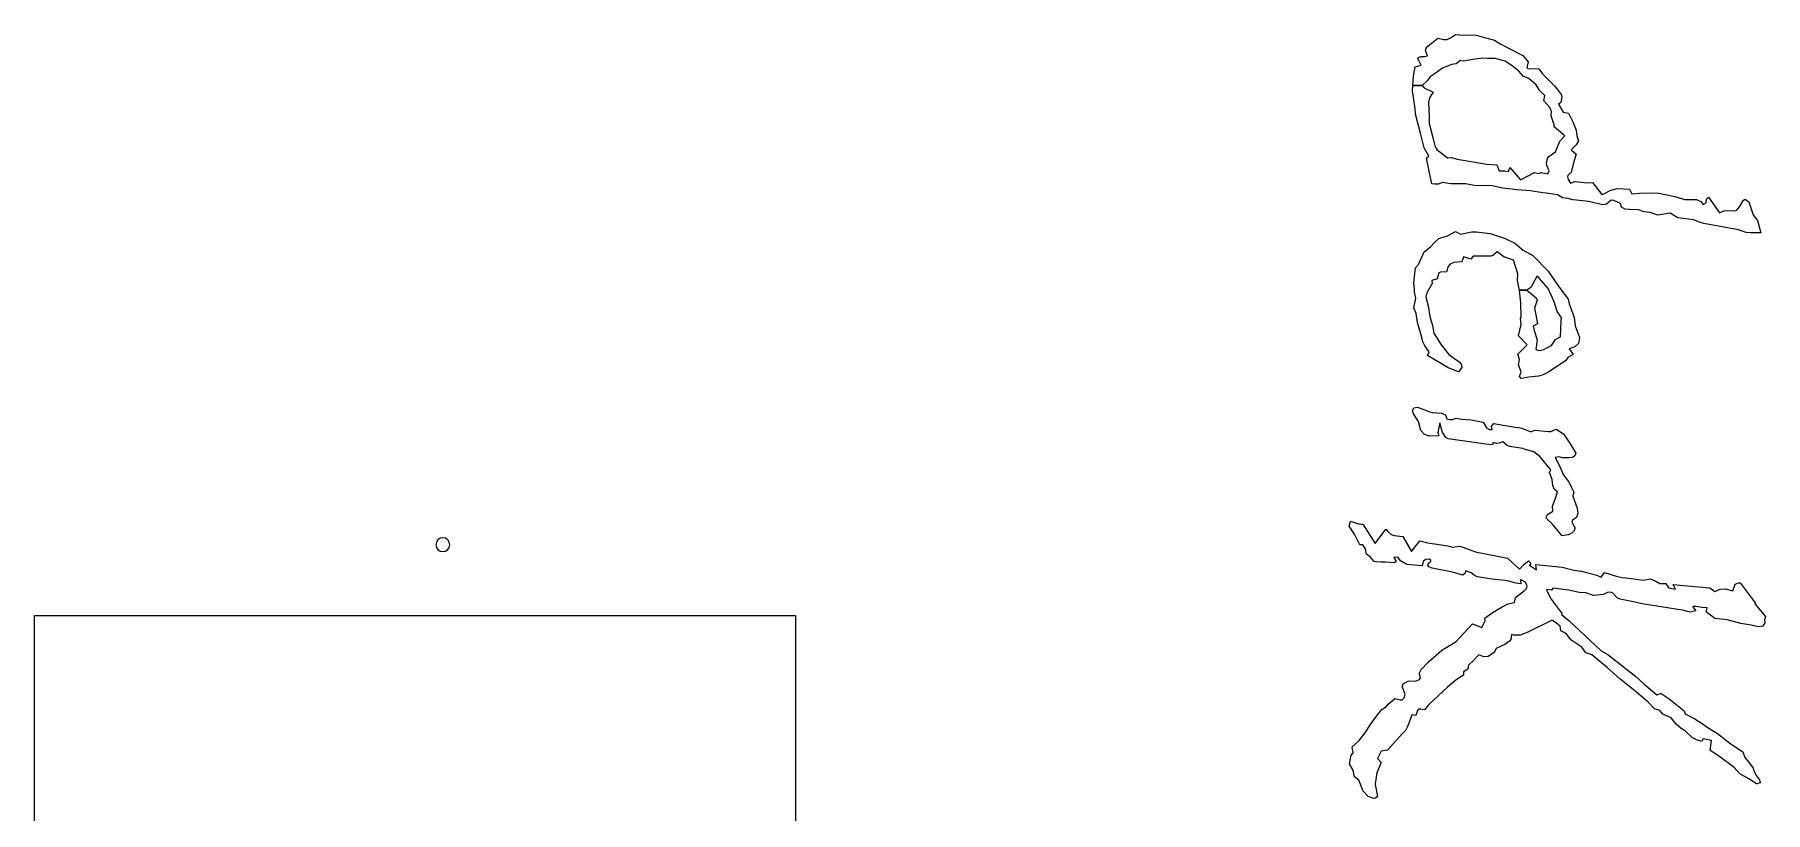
# Model space of a CAD drawing. Extents: x -25.9 to 34.6, y -5.9 to 48.1.
# Drawn here: x -22.52 to -10.05, y 29.8 to 35.4 of the extents above; entities that cross this region are included whole.
import ezdxf

# ---------------------------------------------------------------- set-up
doc = ezdxf.new("R2010")
doc.units = 0
doc.layers.add('BLACK', color=7, linetype='CONTINUOUS')

msp = doc.modelspace()

# ---------------------------------------------------------------- linework, layer by layer
at = {"layer": 'BLACK', "linetype": 'CONTINUOUS'}
for p, q in [((-12.497232, 35.285297), (-12.493098, 35.302154)), ((-12.484605, 35.247928), (-12.497232, 35.285297)), ((-12.493098, 35.302154), (-12.480843, 35.315522)), ((-12.480843, 35.315522), (-12.410184, 35.375093)), ((-12.410184, 35.375093), (-12.368943, 35.363882)), ((-12.368943, 35.363882), (-12.342674, 35.364469)), ((-12.342674, 35.364469), (-12.318703, 35.375642)), ((-12.318703, 35.375642), (-12.281492, 35.399493)), ((-12.281492, 35.399493), (-12.252745, 35.398174)), ((-12.252745, 35.398174), (-12.133457, 35.396086)), ((-12.133457, 35.396086), (-12.072469, 35.37839)), ((-12.072469, 35.37839), (-12.002213, 35.360475)), ((-12.002213, 35.360475), (-11.954927, 35.331899)), ((-11.954927, 35.331899), (-11.796682, 35.249027)), ((-12.585873, 35.099486), (-12.571518, 35.167145)), ((-12.571518, 35.167145), (-12.530278, 35.180553)), ((-12.552712, 35.227375), (-12.548235, 35.235156)), ((-12.530278, 35.180553), (-12.552712, 35.227375)), ((-12.548235, 35.235156), (-12.531084, 35.241004)), ((-12.531084, 35.241004), (-12.503277, 35.241223)), ((-12.503277, 35.241223), (-12.484605, 35.247928)), ((-12.376466, 35.156813), (-12.427647, 35.119224)), ((-12.309971, 35.18484), (-12.376466, 35.156813)), ((-12.278, 35.190006), (-12.309971, 35.18484)), ((-12.248581, 35.213526), (-12.278, 35.190006)), ((-12.22158, 35.208031), (-12.248581, 35.213526)), ((-12.160189, 35.22067), (-12.22158, 35.208031)), ((-12.122038, 35.224847), (-12.160189, 35.22067)), ((-12.085097, 35.229243), (-12.122038, 35.224847)), ((-12.052588, 35.228584), (-12.085097, 35.229243)), ((-11.995496, 35.227155), (-12.052588, 35.228584)), ((-11.924299, 35.20935), (-11.995496, 35.227155)), ((-11.863581, 35.166705), (-11.924299, 35.20935)), ((-11.826701, 35.135756), (-11.863581, 35.166705)), ((-11.796682, 35.249027), (-11.75786, 35.202535)), ((-11.75786, 35.202535), (-11.768204, 35.162528)), ((-11.768204, 35.162528), (-11.760412, 35.154835)), ((-11.760412, 35.154835), (-11.681827, 35.153516)), ((-11.681827, 35.153516), (-11.656573, 35.116257)), ((-12.591668, 34.994587), (-12.589579, 35.032396)), ((-12.589579, 35.032396), (-12.585873, 35.099486)), ((-12.589579, 35.032396), (-12.522218, 35.032396)), ((-12.522218, 35.032396), (-12.589579, 35.032396)), ((-12.485411, 35.067237), (-12.522218, 35.032396)), ((-12.522218, 35.032396), (-12.508989, 35.015259)), ((-12.464723, 35.095703), (-12.485411, 35.067237)), ((-12.427647, 35.119224), (-12.464723, 35.095703)), ((-11.793458, 35.097572), (-11.826701, 35.135756)), ((-11.753917, 35.083169), (-11.793458, 35.097572)), ((-11.702246, 35.03888), (-11.753917, 35.083169)), ((-11.67417, 34.994587), (-11.702246, 35.03888)), ((-11.656573, 35.116257), (-11.571405, 35.033825)), ((-11.571405, 35.033825), (-11.542792, 34.996345)), ((-12.575145, 34.883249), (-12.591668, 34.994587)), ((-12.508989, 35.015259), (-12.443364, 34.986014)), ((-12.46955, 34.945414), (-12.477082, 34.912924)), ((-12.477082, 34.912924), (-12.472649, 34.80873)), ((-12.443364, 34.986014), (-12.46955, 34.945414)), ((-11.639244, 34.961284), (-11.67417, 34.994587)), ((-11.646766, 34.922926), (-11.639244, 34.961284)), ((-11.602131, 34.874596), (-11.646766, 34.922926)), ((-11.542792, 34.996345), (-11.52162, 34.968112)), ((-11.524523, 34.910177), (-11.539434, 34.897537)), ((-11.516597, 34.952712), (-11.524523, 34.910177)), ((-11.52162, 34.968112), (-11.516597, 34.952712)), ((-12.567208, 34.818266), (-12.575145, 34.883249)), ((-12.534577, 34.690798), (-12.567208, 34.818266)), ((-12.472649, 34.80873), (-12.472649, 34.759711)), ((-11.591421, 34.846209), (-11.602131, 34.874596)), ((-11.594376, 34.813676), (-11.591421, 34.846209)), ((-11.571808, 34.750259), (-11.594376, 34.813676)), ((-11.539434, 34.897537), (-11.507059, 34.840934)), ((-11.507059, 34.840934), (-11.469043, 34.834449)), ((-11.469043, 34.834449), (-11.43734, 34.771911)), ((-12.509053, 34.585175), (-12.534577, 34.690798)), ((-12.472649, 34.759711), (-12.442693, 34.649032)), ((-11.571808, 34.741686), (-11.571808, 34.750259)), ((-11.571808, 34.73641), (-11.571808, 34.741686)), ((-11.493626, 34.670025), (-11.571808, 34.73641)), ((-11.530836, 34.631996), (-11.493626, 34.670025)), ((-11.43734, 34.771911), (-11.41316, 34.71212)), ((-11.41316, 34.71212), (-11.408593, 34.670464)), ((-11.408593, 34.670464), (-11.396637, 34.634084)), ((-12.474395, 34.524065), (-12.509053, 34.585175)), ((-12.442693, 34.649032), (-12.427487, 34.592527)), ((-12.427487, 34.592527), (-12.417035, 34.572865)), ((-12.417035, 34.572865), (-12.339793, 34.512964)), ((-11.609287, 34.522527), (-11.56227, 34.555829)), ((-11.56227, 34.555829), (-11.530836, 34.631996)), ((-11.4141, 34.605728), (-11.44943, 34.569238)), ((-11.44943, 34.569238), (-11.412488, 34.539233)), ((-11.412488, 34.539233), (-11.428071, 34.492192)), ((-11.396637, 34.634084), (-11.4141, 34.605728)), ((-12.491321, 34.510876), (-12.474395, 34.524065)), ((-12.471709, 34.416904), (-12.491321, 34.510876)), ((-12.452365, 34.325789), (-12.471709, 34.416904)), ((-12.339793, 34.512964), (-12.309837, 34.515602)), ((-12.309837, 34.515602), (-12.270074, 34.502853)), ((-12.270074, 34.502853), (-12.154413, 34.483069)), ((-12.154413, 34.483069), (-12.059708, 34.465813)), ((-12.059708, 34.465813), (-11.985555, 34.462846)), ((-11.985555, 34.462846), (-11.966614, 34.419542)), ((-11.966614, 34.419542), (-11.926852, 34.419102)), ((-11.926852, 34.419102), (-11.900925, 34.413826)), ((-11.900925, 34.413826), (-11.890716, 34.442403)), ((-11.890716, 34.442403), (-11.813608, 34.353266)), ((-11.813608, 34.353266), (-11.712858, 34.406792)), ((-11.712858, 34.406792), (-11.681424, 34.400307)), ((-11.681424, 34.400307), (-11.66517, 34.406023)), ((-11.66517, 34.406023), (-11.616407, 34.39767)), ((-11.625676, 34.471858), (-11.620647, 34.506688)), ((-11.623526, 34.456471), (-11.625676, 34.471858)), ((-11.607809, 34.419432), (-11.623526, 34.456471)), ((-11.620647, 34.506688), (-11.609287, 34.522527)), ((-11.616407, 34.39767), (-11.607809, 34.419432)), ((-11.449968, 34.410089), (-11.472536, 34.38481)), ((-11.428071, 34.492192), (-11.449968, 34.410089)), ((-12.430737, 34.322162), (-12.452365, 34.325789)), ((-12.404438, 34.322712), (-12.430737, 34.322162)), ((-12.379153, 34.333922), (-12.404438, 34.322712)), ((-12.316553, 34.325459), (-12.379153, 34.333922)), ((-12.206803, 34.32491), (-12.316553, 34.325459)), ((-12.148368, 34.313809), (-12.206803, 34.32491)), ((-12.018064, 34.309632), (-12.148368, 34.313809)), ((-11.944718, 34.293586), (-12.018064, 34.309632)), ((-11.874059, 34.286332), (-11.944718, 34.293586)), ((-11.84249, 34.282155), (-11.874059, 34.286332)), ((-11.742009, 34.273582), (-11.84249, 34.282155)), ((-11.472536, 34.38481), (-11.476163, 34.374589)), ((-11.476163, 34.374589), (-11.471485, 34.357014)), ((-11.471485, 34.357014), (-11.453595, 34.330295)), ((-11.453595, 34.330295), (-11.421757, 34.341726)), ((-11.421757, 34.341726), (-11.328664, 34.333043)), ((-11.328664, 34.333043), (-11.296424, 34.334142)), ((-11.296424, 34.334142), (-11.227108, 34.248523)), ((-11.213268, 34.252337), (-11.164509, 34.279957)), ((-11.164509, 34.279957), (-11.117751, 34.292158)), ((-11.117751, 34.292158), (-11.029772, 34.285892)), ((-11.029772, 34.285892), (-11.0111, 34.253908)), ((-11.653617, 34.260942), (-11.742009, 34.273582)), ((-11.628094, 34.257755), (-11.653617, 34.260942)), ((-11.548703, 34.246764), (-11.628094, 34.257755)), ((-11.510686, 34.224563), (-11.548703, 34.246764)), ((-11.474013, 34.219507), (-11.510686, 34.224563)), ((-11.447415, 34.212582), (-11.474013, 34.219507)), ((-11.437743, 34.209835), (-11.447415, 34.212582)), ((-11.410205, 34.207527), (-11.437743, 34.209835)), ((-11.325037, 34.197855), (-11.410205, 34.207527)), ((-11.312276, 34.194447), (-11.325037, 34.197855)), ((-11.222809, 34.173125), (-11.312276, 34.194447)), ((-11.227108, 34.248523), (-11.213268, 34.252337)), ((-11.19507, 34.178915), (-11.222809, 34.173125)), ((-11.161419, 34.206318), (-11.19507, 34.178915)), ((-11.141806, 34.204009), (-11.161419, 34.206318)), ((-11.093715, 34.183347), (-11.141806, 34.204009)), ((-11.08767, 34.155869), (-11.093715, 34.183347)), ((-11.059191, 34.1429), (-11.08767, 34.155869)), ((-11.0111, 34.253908), (-10.956157, 34.257645)), ((-10.956157, 34.257645), (-10.860915, 34.260833)), ((-10.860915, 34.260833), (-10.8186, 34.257315)), ((-10.8186, 34.257315), (-10.70267, 34.235004)), ((-10.70267, 34.235004), (-10.630533, 34.213242)), ((-10.630533, 34.213242), (-10.545365, 34.211923)), ((-10.545365, 34.211923), (-10.514066, 34.198844)), ((-10.514066, 34.198844), (-10.498617, 34.175873)), ((-10.498617, 34.175873), (-10.484378, 34.183017)), ((-10.484378, 34.183017), (-10.477053, 34.190446)), ((-10.477053, 34.190446), (-10.473497, 34.213242)), ((-10.473497, 34.213242), (-10.468123, 34.220716)), ((-10.468123, 34.220716), (-10.461138, 34.22786)), ((-10.461138, 34.22786), (-10.380538, 34.115642)), ((-10.254983, 34.134965), (-10.237204, 34.160156)), ((-10.237204, 34.160156), (-10.208973, 34.207053)), ((-10.208973, 34.207053), (-10.196367, 34.213791)), ((-10.196367, 34.213791), (-10.169769, 34.195217)), ((-10.169769, 34.195217), (-10.139141, 34.100915)), ((-11.029772, 34.140372), (-11.059191, 34.1429)), ((-10.964352, 34.137734), (-11.029772, 34.140372)), ((-10.924186, 34.122347), (-10.964352, 34.137734)), ((-10.880528, 34.119599), (-10.924186, 34.122347)), ((-10.823973, 34.099156), (-10.880528, 34.119599)), ((-10.736522, 34.114324), (-10.823973, 34.099156)), ((-10.681311, 34.081021), (-10.736522, 34.114324)), ((-10.569008, 34.066623), (-10.681311, 34.081021)), ((-10.523738, 34.048488), (-10.569008, 34.066623)), ((-10.492572, 34.038266), (-10.523738, 34.048488)), ((-10.42957, 34.027495), (-10.492572, 34.038266)), ((-10.380538, 34.115642), (-10.345477, 34.133338)), ((-10.345477, 34.133338), (-10.273474, 34.129491)), ((-10.273474, 34.129491), (-10.254983, 34.134965)), ((-10.139141, 34.100915), (-10.10784, 34.06044)), ((-10.10784, 34.06044), (-10.08272, 33.971332)), ((-12.462708, 33.870325), (-12.430334, 33.906045)), ((-12.430334, 33.906045), (-12.403353, 33.931389)), ((-12.403353, 33.931389), (-12.388422, 33.93693)), ((-12.388422, 33.93693), (-12.341002, 33.950339)), ((-12.341002, 33.950339), (-12.282433, 33.982542)), ((-12.282433, 33.982542), (-12.245491, 33.963308)), ((-12.245491, 33.963308), (-12.163413, 33.980234)), ((-12.163413, 33.980234), (-12.131603, 33.980551)), ((-12.131603, 33.980551), (-12.033513, 33.966935)), ((-12.033513, 33.966935), (-11.924299, 33.931434)), ((-11.924299, 33.931434), (-11.855386, 33.898681)), ((-10.385911, 34.020021), (-10.42957, 34.027495)), ((-10.322909, 34.00936), (-10.385911, 34.020021)), ((-10.297386, 34.002546), (-10.322909, 34.00936)), ((-10.253996, 33.995182), (-10.297386, 34.002546)), ((-10.187635, 33.975508), (-10.253996, 33.995182)), ((-10.185889, 33.975068), (-10.187635, 33.975508)), ((-10.157141, 33.97265), (-10.185889, 33.975068)), ((-10.08272, 33.971332), (-10.157141, 33.97265)), ((-12.549622, 33.74316), (-12.50865, 33.836143)), ((-12.50865, 33.836143), (-12.462708, 33.870325)), ((-12.225475, 33.798334), (-12.237297, 33.764262)), ((-12.170936, 33.783167), (-12.225475, 33.798334)), ((-12.15495, 33.80328), (-12.170936, 33.783167)), ((-12.028274, 33.80383), (-12.15495, 33.80328)), ((-12.0122, 33.809417), (-12.028274, 33.80383)), ((-11.981391, 33.834714), (-12.0122, 33.809417)), ((-11.933837, 33.799873), (-11.981391, 33.834714)), ((-11.86479, 33.776243), (-11.933837, 33.799873)), ((-11.855386, 33.898681), (-11.795473, 33.848013)), ((-11.795473, 33.848013), (-11.72468, 33.809325)), ((-11.72468, 33.809325), (-11.615735, 33.696448)), ((-12.583071, 33.611159), (-12.572593, 33.697438)), ((-12.572593, 33.697438), (-12.569369, 33.720848)), ((-12.569369, 33.720848), (-12.549622, 33.74316)), ((-12.402661, 33.683039), (-12.41408, 33.641494)), ((-12.389123, 33.68945), (-12.402661, 33.683039)), ((-12.346778, 33.691283), (-12.389123, 33.68945)), ((-12.334872, 33.729572), (-12.346778, 33.691283)), ((-12.320449, 33.747776), (-12.334872, 33.729572)), ((-12.294369, 33.758323), (-12.320449, 33.747776)), ((-12.237297, 33.764262), (-12.294369, 33.758323)), ((-11.833624, 33.678094), (-11.86479, 33.776243)), ((-11.835102, 33.627975), (-11.833624, 33.678094)), ((-11.695798, 33.658969), (-11.739053, 33.578516)), ((-11.695395, 33.659299), (-11.695798, 33.658969)), ((-11.689887, 33.65831), (-11.695395, 33.659299)), ((-11.663961, 33.627206), (-11.689887, 33.65831)), ((-11.615735, 33.696448), (-11.548031, 33.596871)), ((-12.578504, 33.565546), (-12.583071, 33.611159)), ((-12.576892, 33.544664), (-12.578504, 33.565546)), ((-12.567757, 33.501469), (-12.576892, 33.544664)), ((-12.488097, 33.539278), (-12.49656, 33.511251)), ((-12.449947, 33.606762), (-12.488097, 33.539278)), ((-12.41408, 33.641494), (-12.452499, 33.628085)), ((-12.452499, 33.628085), (-12.449947, 33.606762)), ((-11.823146, 33.569173), (-11.835102, 33.627975)), ((-11.82214, 33.559611), (-11.823146, 33.569173)), ((-11.817235, 33.51301), (-11.82214, 33.559611)), ((-11.82214, 33.559611), (-11.769278, 33.559611)), ((-11.769278, 33.559611), (-11.82214, 33.559611)), ((-11.739053, 33.578516), (-11.769278, 33.559611)), ((-11.769278, 33.559611), (-11.701843, 33.503228)), ((-11.61372, 33.572141), (-11.663961, 33.627206)), ((-11.570599, 33.4763), (-11.61372, 33.572141)), ((-11.548031, 33.596871), (-11.471058, 33.494435)), ((-12.581593, 33.433106), (-12.567757, 33.501469)), ((-12.566011, 33.390681), (-12.581593, 33.433106)), ((-12.49656, 33.511251), (-12.478694, 33.447504)), ((-12.478694, 33.447504), (-12.468082, 33.368809)), ((-11.811325, 33.467617), (-11.817235, 33.51301)), ((-11.808638, 33.363863), (-11.811325, 33.467617)), ((-11.694992, 33.486742), (-11.714336, 33.430578)), ((-11.714336, 33.430578), (-11.714336, 33.428819)), ((-11.714336, 33.428819), (-11.699559, 33.358477)), ((-11.701843, 33.503228), (-11.694992, 33.486742)), ((-11.549106, 33.405738), (-11.570599, 33.4763)), ((-11.471058, 33.494435), (-11.463401, 33.460253)), ((-11.463401, 33.460253), (-11.427131, 33.362434)), ((-12.555398, 33.326933), (-12.566011, 33.390681)), ((-12.524636, 33.218123), (-12.555398, 33.326933)), ((-12.468082, 33.368809), (-12.446991, 33.306051)), ((-12.446991, 33.306051), (-12.43826, 33.248678)), ((-11.827982, 33.231532), (-11.809847, 33.311106)), ((-11.814549, 33.358807), (-11.808638, 33.363863)), ((-11.809847, 33.311106), (-11.814549, 33.358807)), ((-11.691768, 33.315942), (-11.722799, 33.300885)), ((-11.722799, 33.300885), (-11.715814, 33.269561)), ((-11.699559, 33.358477), (-11.691768, 33.315942)), ((-11.519687, 33.360895), (-11.549106, 33.405738)), ((-11.526806, 33.22219), (-11.521164, 33.337924)), ((-11.521164, 33.337924), (-11.519687, 33.360895)), ((-11.427131, 33.362434), (-11.421086, 33.302643)), ((-11.421086, 33.302643), (-11.38804, 33.218123)), ((-12.517318, 33.186171), (-12.524636, 33.218123)), ((-12.502471, 33.159102), (-12.517318, 33.186171)), ((-12.47238, 33.115908), (-12.502471, 33.159102)), ((-12.43826, 33.248678), (-12.385869, 33.165806)), ((-12.385869, 33.165806), (-12.329852, 33.095464)), ((-11.83255, 33.099421), (-11.766726, 33.165587)), ((-11.766726, 33.165587), (-11.827982, 33.231532)), ((-11.715814, 33.269561), (-11.694992, 33.200977)), ((-11.694992, 33.200977), (-11.702515, 33.133053)), ((-11.628362, 33.141736), (-11.590841, 33.161052)), ((-11.590841, 33.161052), (-11.586182, 33.167565)), ((-11.586182, 33.167565), (-11.561196, 33.204604)), ((-11.561196, 33.204604), (-11.526806, 33.22219)), ((-11.397252, 33.176472), (-11.421969, 33.150946)), ((-11.38804, 33.218123), (-11.397252, 33.176472)), ((-12.482993, 33.089969), (-12.47238, 33.115908)), ((-12.335494, 32.999843), (-12.482993, 33.089969)), ((-12.329852, 33.095464), (-12.256372, 33.042268)), ((-12.256372, 33.042268), (-12.241921, 33.026046)), ((-11.820325, 33.060293), (-11.83255, 33.099421)), ((-11.829326, 33.020726), (-11.820325, 33.060293)), ((-11.702515, 33.133053), (-11.690022, 33.127778)), ((-11.690022, 33.127778), (-11.676185, 33.124371)), ((-11.676185, 33.124371), (-11.646632, 33.132614)), ((-11.646632, 33.132614), (-11.628362, 33.141736)), ((-11.486641, 33.05271), (-11.61278, 32.969289)), ((-11.472804, 33.074362), (-11.486641, 33.05271)), ((-11.435594, 33.095245), (-11.472804, 33.074362)), ((-11.421969, 33.150946), (-11.464341, 33.13734)), ((-11.464341, 33.13734), (-11.435594, 33.095245)), ((-12.259596, 32.970717), (-12.335494, 32.999843)), ((-12.236759, 33.002811), (-12.259596, 32.970717)), ((-12.241921, 33.026046), (-12.236759, 33.002811)), ((-11.808638, 32.971817), (-11.829326, 33.020726)), ((-11.821937, 32.936975), (-11.808638, 32.971817)), ((-11.808772, 32.924006), (-11.821937, 32.936975)), ((-11.75289, 32.932029), (-11.808772, 32.924006)), ((-11.68438, 32.940932), (-11.75289, 32.932029)), ((-11.65109, 32.950139), (-11.68438, 32.940932)), ((-11.61278, 32.969289), (-11.65109, 32.950139)), ((-12.591668, 32.68935), (-12.582215, 32.712859)), ((-12.584952, 32.669896), (-12.591668, 32.68935)), ((-12.54801, 32.612633), (-12.584952, 32.669896)), ((-12.582215, 32.712859), (-12.554861, 32.716277)), ((-12.554861, 32.716277), (-12.468082, 32.683415)), ((-12.468082, 32.683415), (-12.451156, 32.678249)), ((-12.451156, 32.678249), (-12.38372, 32.672753)), ((-12.38372, 32.672753), (-12.355241, 32.662422)), ((-12.355241, 32.662422), (-12.344898, 32.632197)), ((-12.532427, 32.547896), (-12.54801, 32.612633)), ((-12.507359, 32.521491), (-12.532427, 32.547896)), ((-12.394198, 32.60362), (-12.408438, 32.534707)), ((-12.408438, 32.534707), (-12.401587, 32.509978)), ((-12.374854, 32.534817), (-12.394198, 32.60362)), ((-12.352823, 32.498437), (-12.374854, 32.534817)), ((-12.344898, 32.632197), (-12.323539, 32.627691)), ((-12.323539, 32.627691), (-12.304917, 32.628458)), ((-12.304917, 32.628458), (-12.278537, 32.638132)), ((-12.278537, 32.638132), (-12.239312, 32.631427)), ((-12.239312, 32.631427), (-12.168786, 32.626591)), ((-12.168786, 32.626591), (-12.082141, 32.608237)), ((-12.082141, 32.608237), (-12.05828, 32.568331)), ((-12.05828, 32.568331), (-12.036468, 32.55592)), ((-12.036468, 32.55592), (-12.018736, 32.55526)), ((-12.022229, 32.577022), (-12.007183, 32.599114)), ((-12.018736, 32.55526), (-12.022229, 32.577022)), ((-12.007183, 32.599114), (-11.938942, 32.587464)), ((-11.938942, 32.587464), (-11.907239, 32.582078)), ((-11.907239, 32.582078), (-11.866805, 32.575154)), ((-11.866805, 32.575154), (-11.854715, 32.573176)), ((-11.854715, 32.573176), (-11.827982, 32.569878)), ((-11.827982, 32.569878), (-11.803802, 32.565702)), ((-11.803802, 32.565702), (-11.740397, 32.540203)), ((-11.740397, 32.540203), (-11.711784, 32.552293)), ((-11.711784, 32.552293), (-11.613183, 32.540533)), ((-11.613183, 32.540533), (-11.594647, 32.542833)), ((-11.594647, 32.542833), (-11.556897, 32.557788)), ((-11.556897, 32.557788), (-11.504104, 32.524815)), ((-12.475336, 32.509098), (-12.507359, 32.521491)), ((-12.401587, 32.509978), (-12.475336, 32.509098)), ((-12.334554, 32.489864), (-12.352823, 32.498437)), ((-12.064409, 32.450077), (-12.334554, 32.489864)), ((-12.015512, 32.445681), (-12.064409, 32.450077)), ((-12.00987, 32.461837), (-12.015512, 32.445681)), ((-11.987839, 32.456342), (-12.00987, 32.461837)), ((-11.966703, 32.45707), (-11.987839, 32.456342)), ((-11.941225, 32.467553), (-11.966703, 32.45707)), ((-11.909901, 32.440874), (-11.941225, 32.467553)), ((-11.891656, 32.432821), (-11.909901, 32.440874)), ((-11.846386, 32.426337), (-11.891656, 32.432821)), ((-11.798429, 32.418203), (-11.846386, 32.426337)), ((-11.793861, 32.417324), (-11.798429, 32.418203)), ((-11.718769, 32.395244), (-11.793861, 32.417324)), ((-11.504104, 32.524815), (-11.456684, 32.453594)), ((-11.456684, 32.453594), (-11.415712, 32.38622)), ((-11.674708, 32.360831), (-11.718769, 32.395244)), ((-11.595182, 32.26455), (-11.674708, 32.360831)), ((-11.53809, 32.359402), (-11.563748, 32.353467)), ((-11.563748, 32.353467), (-11.527209, 32.284884)), ((-11.512567, 32.351379), (-11.53809, 32.359402)), ((-11.465013, 32.353027), (-11.512567, 32.351379)), ((-11.438684, 32.353577), (-11.465013, 32.353027)), ((-11.421707, 32.365672), (-11.438684, 32.353577)), ((-11.415712, 32.38622), (-11.421707, 32.365672)), ((-11.60472, 32.246745), (-11.595182, 32.26455)), ((-11.58645, 32.195088), (-11.60472, 32.246745)), ((-11.580674, 32.152663), (-11.58645, 32.195088)), ((-11.527209, 32.284884), (-11.506253, 32.231028)), ((-11.506253, 32.231028), (-11.464207, 32.173436)), ((-11.464207, 32.173436), (-11.447684, 32.137935)), ((-11.583629, 32.003076), (-11.565226, 32.053305)), ((-11.570808, 32.126083), (-11.580674, 32.152663)), ((-11.547762, 32.106061), (-11.570808, 32.126083)), ((-11.565226, 32.053305), (-11.547762, 32.106061)), ((-11.447684, 32.137935), (-11.430758, 32.104522)), ((-11.430758, 32.104522), (-11.436803, 32.079133)), ((-11.436803, 32.079133), (-11.436803, 32.075946)), ((-11.436803, 32.075946), (-11.405369, 31.989667)), ((-11.628765, 31.924271), (-11.619231, 31.943543)), ((-11.621409, 31.909474), (-11.628765, 31.924271)), ((-11.619231, 31.943543), (-11.580943, 31.968345)), ((-11.580943, 31.968345), (-11.583629, 32.003076)), ((-11.411011, 31.921963), (-11.440161, 31.902289)), ((-11.402145, 31.951968), (-11.411011, 31.921963)), ((-11.405369, 31.989667), (-11.402145, 31.951968)), ((-13.048537, 31.859425), (-13.037522, 31.894925)), ((-13.010252, 31.802931), (-13.048537, 31.859425)), ((-13.037522, 31.894925), (-12.980161, 31.87734)), ((-12.970623, 31.724786), (-13.010252, 31.802931)), ((-12.980161, 31.87734), (-12.975862, 31.876571)), ((-12.975862, 31.876571), (-12.961086, 31.874153)), ((-12.961086, 31.874153), (-12.949936, 31.873713)), ((-12.949936, 31.873713), (-12.861948, 31.735667)), ((-12.861948, 31.735667), (-12.782825, 31.838102)), ((-12.782825, 31.838102), (-12.76872, 31.821176)), ((-12.76872, 31.821176), (-12.744396, 31.799182)), ((-12.744396, 31.799182), (-12.725062, 31.79183)), ((-12.725062, 31.79183), (-12.661253, 31.784796)), ((-11.586047, 31.876461), (-11.621409, 31.909474)), ((-11.514582, 31.791061), (-11.586047, 31.876461)), ((-11.471656, 31.79644), (-11.514582, 31.791061)), ((-11.4454, 31.808647), (-11.471656, 31.79644)), ((-11.426918, 31.827129), (-11.4454, 31.808647)), ((-11.440161, 31.902289), (-11.444057, 31.888221)), ((-11.444057, 31.888221), (-11.423504, 31.851291)), ((-11.421623, 31.843488), (-11.426918, 31.827129)), ((-11.423504, 31.851291), (-11.421623, 31.843488)), ((-12.949936, 31.726325), (-12.970623, 31.724786)), ((-12.930589, 31.697156), (-12.949936, 31.726325)), ((-12.923741, 31.65939), (-12.930589, 31.697156)), ((-12.661253, 31.784796), (-12.598923, 31.677964)), ((-12.598923, 31.677964), (-12.539681, 31.754461)), ((-12.539681, 31.754461), (-12.481112, 31.740723)), ((-12.481112, 31.740723), (-12.336838, 31.717422)), ((-12.336838, 31.717422), (-12.303254, 31.709399)), ((-12.303254, 31.709399), (-12.254357, 31.715444)), ((-12.254357, 31.715444), (-12.229505, 31.708739)), ((-12.229505, 31.708739), (-12.137084, 31.675107)), ((-12.137084, 31.675107), (-11.907239, 31.628725)), ((-12.895766, 31.639784), (-12.923741, 31.65939)), ((-12.86853, 31.606194), (-12.895766, 31.639784)), ((-12.854156, 31.602237), (-12.86853, 31.606194)), ((-12.818424, 31.601028), (-12.854156, 31.602237)), ((-12.785378, 31.600149), (-12.818424, 31.601028)), ((-12.72115, 31.59561), (-12.785378, 31.600149)), ((-12.696449, 31.636089), (-12.726405, 31.633231)), ((-12.726405, 31.633231), (-12.709345, 31.604655)), ((-12.709345, 31.604655), (-12.72115, 31.59561)), ((-12.679388, 31.61048), (-12.696449, 31.636089)), ((-12.631834, 31.584871), (-12.679388, 31.61048)), ((-12.604565, 31.581354), (-12.631834, 31.584871)), ((-12.523024, 31.57476), (-12.604565, 31.581354)), ((-12.515377, 31.606603), (-12.523024, 31.57476)), ((-12.498673, 31.620206), (-12.515377, 31.606603)), ((-12.471037, 31.621361), (-12.498673, 31.620206)), ((-12.481918, 31.580145), (-12.476998, 31.592965)), ((-12.475161, 31.567421), (-12.481918, 31.580145)), ((-12.476998, 31.592965), (-12.45935, 31.607073)), ((-12.450081, 31.557504), (-12.475161, 31.567421)), ((-12.45935, 31.614767), (-12.471037, 31.621361)), ((-12.45935, 31.607073), (-12.45935, 31.614767)), ((-12.30493, 31.528971), (-12.450081, 31.557504)), ((-12.208012, 31.538929), (-12.214786, 31.520209)), ((-12.169861, 31.523102), (-12.208012, 31.538929)), ((-11.907239, 31.628725), (-11.8214, 31.551129)), ((-11.8214, 31.551129), (-11.787384, 31.587394)), ((-11.787384, 31.587394), (-11.755442, 31.61026)), ((-11.755442, 31.61026), (-11.741471, 31.596632)), ((-11.741471, 31.584102), (-11.751949, 31.577288)), ((-11.751949, 31.577288), (-11.751949, 31.577068)), ((-11.751949, 31.577068), (-11.742009, 31.575309)), ((-11.742009, 31.575309), (-11.698216, 31.545854)), ((-11.741471, 31.596632), (-11.741471, 31.584102)), ((-11.698216, 31.545854), (-11.704127, 31.583882)), ((-11.704127, 31.583882), (-11.513239, 31.564098)), ((-11.513239, 31.564098), (-11.430758, 31.543985)), ((-11.430758, 31.543985), (-11.429549, 31.543875)), ((-11.429549, 31.543875), (-11.373532, 31.536621)), ((-12.229237, 31.507385), (-12.30493, 31.528971)), ((-12.214786, 31.520209), (-12.229237, 31.507385)), ((-12.148905, 31.506946), (-12.169861, 31.523102)), ((-12.125262, 31.495075), (-12.148905, 31.506946)), ((-12.077171, 31.488041), (-12.125262, 31.495075)), ((-12.021423, 31.478479), (-12.077171, 31.488041)), ((-11.924031, 31.469247), (-12.021423, 31.478479)), ((-11.900388, 31.464081), (-11.924031, 31.469247)), ((-11.845714, 31.449903), (-11.900388, 31.464081)), ((-11.811728, 31.444078), (-11.845714, 31.449903)), ((-11.809847, 31.472654), (-11.814683, 31.473423)), ((-11.814683, 31.473423), (-11.811728, 31.444078)), ((-11.779219, 31.456827), (-11.809847, 31.472654)), ((-11.766592, 31.42847), (-11.779219, 31.456827)), ((-11.771108, 31.410274), (-11.766592, 31.42847)), ((-11.581346, 31.413303), (-11.591824, 31.398355)), ((-11.467028, 31.398685), (-11.581346, 31.413303)), ((-11.373532, 31.536621), (-11.34774, 31.528708)), ((-11.34774, 31.528708), (-11.26499, 31.508155)), ((-11.26499, 31.508155), (-11.232481, 31.492328)), ((-11.232481, 31.492328), (-11.209242, 31.52552)), ((-11.209242, 31.52552), (-11.124209, 31.499032)), ((-11.124209, 31.499032), (-11.082162, 31.490899)), ((-11.082162, 31.490899), (-11.034205, 31.486283)), ((-11.034205, 31.486283), (-10.928082, 31.470456)), ((-10.928082, 31.470456), (-10.876901, 31.481557)), ((-10.876901, 31.481557), (-10.840496, 31.463971)), ((-10.840496, 31.463971), (-10.811346, 31.447595)), ((-10.811346, 31.447595), (-10.767822, 31.446935)), ((-10.767822, 31.446935), (-10.748746, 31.414842)), ((-10.748746, 31.414842), (-10.698506, 31.406269)), ((-10.698506, 31.406269), (-10.713551, 31.439022)), ((-10.713551, 31.439022), (-10.610383, 31.429789)), ((-10.610383, 31.429789), (-10.451197, 31.414842)), ((-10.451197, 31.414842), (-10.41345, 31.388354)), ((-10.285699, 31.393409), (-10.26879, 31.443024)), ((-10.26879, 31.443024), (-10.244055, 31.45276)), ((-10.244055, 31.45276), (-10.23304, 31.452321)), ((-10.23304, 31.452321), (-10.123961, 31.308669)), ((-11.945255, 31.278005), (-11.903612, 31.301525)), ((-11.903612, 31.301525), (-11.85673, 31.309768)), ((-11.85673, 31.309768), (-11.850416, 31.345489)), ((-11.850416, 31.345489), (-11.784458, 31.396047)), ((-11.784458, 31.396047), (-11.771108, 31.410274)), ((-11.621511, 31.403411), (-11.627959, 31.399235)), ((-11.627959, 31.399235), (-11.593436, 31.333729)), ((-11.591824, 31.398355), (-11.621511, 31.403411)), ((-11.593436, 31.333729), (-11.51391, 31.227996)), ((-11.390458, 31.383188), (-11.467028, 31.398685)), ((-11.342635, 31.378791), (-11.390458, 31.383188)), ((-11.28917, 31.359777), (-11.342635, 31.378791)), ((-11.216764, 31.367141), (-11.28917, 31.359777)), ((-11.187113, 31.382943), (-11.216764, 31.367141)), ((-11.166658, 31.384946), (-11.187113, 31.382943)), ((-11.147986, 31.376483), (-11.166658, 31.384946)), ((-11.115074, 31.342192), (-11.147986, 31.376483)), ((-11.09617, 31.334645), (-11.115074, 31.342192)), ((-10.999816, 31.314494), (-11.09617, 31.334645)), ((-10.936679, 31.301305), (-10.999816, 31.314494)), ((-10.634428, 31.253495), (-10.936679, 31.301305)), ((-10.41345, 31.388354), (-10.376225, 31.406505)), ((-10.376225, 31.406505), (-10.339835, 31.407807)), ((-10.339835, 31.407807), (-10.285699, 31.393409)), ((-10.123961, 31.308669), (-10.127185, 31.299657)), ((-10.127185, 31.299657), (-10.050346, 31.208762)), ((-22.515668, 31.216502), (-17.035668, 31.216502)), ((-22.515668, 25.936502), (-22.515668, 31.216502)), ((-17.035668, 31.216502), (-17.035668, 25.936502)), ((-12.091813, 31.129627), (-12.068708, 31.178097)), ((-12.070454, 31.197881), (-12.015915, 31.239317)), ((-12.068708, 31.178097), (-12.070454, 31.197881)), ((-12.015915, 31.239317), (-11.945255, 31.278005)), ((-11.591152, 31.180735), (-11.761487, 31.096105)), ((-11.585779, 31.180955), (-11.591152, 31.180735)), ((-11.582823, 31.181504), (-11.585779, 31.180955)), ((-11.553539, 31.158973), (-11.582823, 31.181504)), ((-11.51391, 31.227996), (-11.517806, 31.22338)), ((-11.517806, 31.22338), (-11.465953, 31.180075)), ((-11.465953, 31.180075), (-11.231944, 30.961466)), ((-10.612935, 31.246241), (-10.634428, 31.253495)), ((-10.59386, 31.240635), (-10.612935, 31.246241)), ((-10.550873, 31.249868), (-10.59386, 31.240635)), ((-10.551142, 31.282621), (-10.57371, 31.280423)), ((-10.57371, 31.280423), (-10.57371, 31.278554)), ((-10.57371, 31.278554), (-10.550873, 31.249868)), ((-10.504931, 31.274707), (-10.551142, 31.282621)), ((-10.468929, 31.272839), (-10.504931, 31.274707)), ((-10.476049, 31.243713), (-10.468929, 31.272839)), ((-10.414659, 31.194254), (-10.476049, 31.243713)), ((-10.324924, 31.18645), (-10.414659, 31.194254)), ((-10.227532, 31.158973), (-10.324924, 31.18645)), ((-10.055316, 31.164139), (-10.069153, 31.140288)), ((-10.050346, 31.208762), (-10.056794, 31.18667)), ((-10.056794, 31.18667), (-10.055316, 31.171612)), ((-10.055316, 31.171612), (-10.055316, 31.164139)), ((-12.276791, 31.02917), (-12.24979, 31.058076)), ((-12.24979, 31.058076), (-12.15898, 31.157324)), ((-12.15898, 31.157324), (-12.091813, 31.129627)), ((-11.882925, 31.044667), (-11.893442, 31.031088)), ((-11.879701, 31.078849), (-11.882925, 31.044667)), ((-11.862372, 31.075222), (-11.879701, 31.078849)), ((-11.816854, 31.076075), (-11.862372, 31.075222)), ((-11.761487, 31.096105), (-11.816854, 31.076075)), ((-11.528956, 31.139849), (-11.553539, 31.158973)), ((-11.524388, 31.106106), (-11.528956, 31.139849)), ((-11.484357, 31.086103), (-11.524388, 31.106106)), ((-11.45158, 31.041919), (-11.484357, 31.086103)), ((-11.372591, 30.988943), (-11.45158, 31.041919)), ((-10.152171, 31.146223), (-10.227532, 31.158973)), ((-10.101124, 31.135232), (-10.152171, 31.146223)), ((-10.069153, 31.140288), (-10.101124, 31.135232)), ((-12.479366, 30.880023), (-12.379824, 30.967951)), ((-12.379824, 30.967951), (-12.307419, 31.011255)), ((-12.307419, 31.011255), (-12.276791, 31.02917)), ((-12.113978, 30.934098), (-12.155622, 30.890135)), ((-12.077171, 30.917942), (-12.113978, 30.934098)), ((-12.046891, 30.922351), (-12.077171, 30.917942)), ((-12.002481, 30.952893), (-12.046891, 30.922351)), ((-11.98972, 30.977952), (-12.002481, 30.952893)), ((-11.926449, 31.007848), (-11.98972, 30.977952)), ((-11.893442, 31.031088), (-11.926449, 31.007848)), ((-11.343038, 30.948606), (-11.372591, 30.988943)), ((-11.300589, 30.93278), (-11.343038, 30.948606)), ((-11.188286, 30.840785), (-11.300589, 30.93278)), ((-11.231944, 30.961466), (-11.183987, 30.936407)), ((-11.183987, 30.936407), (-10.98383, 30.777038)), ((-12.540622, 30.803636), (-12.530056, 30.826794)), ((-12.540622, 30.79847), (-12.540622, 30.803636)), ((-12.534577, 30.767366), (-12.540622, 30.79847)), ((-12.530056, 30.826794), (-12.479366, 30.880023)), ((-12.194165, 30.830489), (-12.225341, 30.811879)), ((-12.225341, 30.811879), (-12.225341, 30.78682)), ((-12.193235, 30.837378), (-12.194165, 30.830489)), ((-12.185175, 30.860789), (-12.193235, 30.837378)), ((-12.155622, 30.890135), (-12.185175, 30.860789)), ((-11.099626, 30.760662), (-11.188286, 30.840785)), ((-12.665283, 30.705707), (-12.655845, 30.726884)), ((-12.663537, 30.700761), (-12.665283, 30.705707)), ((-12.645805, 30.648334), (-12.663537, 30.700761)), ((-12.655845, 30.726884), (-12.623237, 30.743406)), ((-12.623237, 30.743406), (-12.566279, 30.746044)), ((-12.566279, 30.746044), (-12.542502, 30.755936)), ((-12.542502, 30.755936), (-12.534577, 30.767366)), ((-12.340733, 30.701201), (-12.475604, 30.572937)), ((-12.277424, 30.753682), (-12.340733, 30.701201)), ((-12.225341, 30.78682), (-12.277424, 30.753682)), ((-10.978722, 30.665822), (-11.099626, 30.760662)), ((-10.98383, 30.777038), (-10.92338, 30.721974)), ((-10.895439, 30.591511), (-10.978722, 30.665822)), ((-10.92338, 30.721974), (-10.831093, 30.646576)), ((-12.842469, 30.504903), (-12.813588, 30.540733)), ((-12.813588, 30.540733), (-12.778392, 30.560407)), ((-12.778392, 30.560407), (-12.766571, 30.577443)), ((-12.766571, 30.577443), (-12.719957, 30.620198)), ((-12.719957, 30.620198), (-12.681135, 30.609317)), ((-12.681135, 30.609317), (-12.666358, 30.610635)), ((-12.666358, 30.610635), (-12.651374, 30.624679)), ((-12.651374, 30.624679), (-12.645805, 30.648334)), ((-12.54838, 30.5418), (-12.556204, 30.531611)), ((-12.531218, 30.543041), (-12.54838, 30.5418)), ((-12.504486, 30.536886), (-12.531218, 30.543041)), ((-12.475604, 30.572937), (-12.504486, 30.536886)), ((-10.848287, 30.54458), (-10.895439, 30.591511)), ((-10.810674, 30.533039), (-10.848287, 30.54458)), ((-10.831093, 30.646576), (-10.805435, 30.656028)), ((-10.805435, 30.656028), (-10.801674, 30.655259)), ((-10.801674, 30.655259), (-10.742551, 30.616701)), ((-10.742551, 30.616701), (-10.634294, 30.530512)), ((-12.933682, 30.372132), (-12.904128, 30.417855)), ((-12.904128, 30.417855), (-12.873366, 30.464236)), ((-12.873366, 30.464236), (-12.842469, 30.504903)), ((-12.628342, 30.416316), (-12.642657, 30.388051)), ((-12.607251, 30.473798), (-12.628342, 30.416316)), ((-12.596505, 30.502375), (-12.607251, 30.473798)), ((-12.568294, 30.497539), (-12.596505, 30.502375)), ((-12.556204, 30.531611), (-12.568294, 30.497539)), ((-10.789181, 30.506991), (-10.810674, 30.533039)), ((-10.729805, 30.478854), (-10.789181, 30.506991)), ((-10.694073, 30.434671), (-10.729805, 30.478854)), ((-10.658071, 30.401918), (-10.694073, 30.434671)), ((-10.634294, 30.530512), (-10.627174, 30.509849)), ((-10.627174, 30.509849), (-10.557321, 30.472589)), ((-10.557321, 30.472589), (-10.506274, 30.439727)), ((-10.506274, 30.439727), (-10.468661, 30.413019)), ((-13.026238, 30.271675), (-12.975325, 30.315969)), ((-12.975325, 30.315969), (-12.933682, 30.372132)), ((-12.666761, 30.365648), (-12.772347, 30.246286)), ((-12.642657, 30.388051), (-12.666761, 30.365648)), ((-10.625831, 30.382684), (-10.658071, 30.401918)), ((-10.575053, 30.336961), (-10.625831, 30.382684)), ((-10.546769, 30.321189), (-10.575053, 30.336961)), ((-10.508021, 30.310583), (-10.546769, 30.321189)), ((-10.497543, 30.329158), (-10.508021, 30.310583)), ((-10.438436, 30.315859), (-10.497543, 30.329158)), ((-10.468661, 30.413019), (-10.394777, 30.367736)), ((-10.447167, 30.245407), (-10.438436, 30.315859)), ((-10.394777, 30.367736), (-10.297386, 30.291239)), ((-10.297386, 30.291239), (-10.211815, 30.235185)), ((-13.045716, 30.145499), (-13.041014, 30.172317)), ((-13.041014, 30.172317), (-13.034701, 30.210126)), ((-13.034701, 30.210126), (-13.018715, 30.227052)), ((-13.018715, 30.227052), (-13.026238, 30.271675)), ((-12.81708, 30.239802), (-12.845156, 30.187155)), ((-12.845156, 30.187155), (-12.818155, 30.157479)), ((-12.772347, 30.246286), (-12.81708, 30.239802)), ((-10.377717, 30.199795), (-10.447167, 30.245407)), ((-10.276161, 30.121649), (-10.377717, 30.199795)), ((-10.211815, 30.235185), (-10.198785, 30.19331)), ((-10.198785, 30.19331), (-10.173127, 30.162425)), ((-13.018178, 30.103184), (-13.045716, 30.145499)), ((-13.009312, 30.055484), (-13.018178, 30.103184)), ((-12.977475, 30.030754), (-13.009312, 30.055484)), ((-12.847708, 30.08439), (-12.859664, 30.005475)), ((-12.818155, 30.157479), (-12.847708, 30.08439)), ((-10.235458, 30.076037), (-10.276161, 30.121649)), ((-10.17044, 30.039547), (-10.235458, 30.076037)), ((-10.173127, 30.162425), (-10.138738, 30.118242)), ((-10.138738, 30.118242), (-10.133364, 30.097469)), ((-10.133364, 30.097469), (-10.113214, 30.063287)), ((-10.113214, 30.063287), (-10.092533, 30.03308)), ((-12.946426, 29.951027), (-12.977475, 30.030754)), ((-12.911369, 29.912841), (-12.946426, 29.951027)), ((-12.859664, 30.005475), (-12.859664, 30.000859)), ((-12.859664, 30.000859), (-12.844619, 29.91414)), ((-10.114558, 30.004486), (-10.17044, 30.039547)), ((-10.112005, 30.003826), (-10.114558, 30.004486)), ((-10.086885, 30.01119), (-10.112005, 30.003826)), ((-10.092533, 30.03308), (-10.086885, 30.01119)), ((-12.872829, 29.900072), (-12.911369, 29.912841)), ((-12.859261, 29.901611), (-12.872829, 29.900072)), ((-12.844619, 29.91414), (-12.859261, 29.901611))]:
    msp.add_line(p, q, dxfattribs=at)
at = {"layer": 'BLACK'}
for start, end in [(-270, -90), (-90, 90)]:
    msp.add_arc((-19.575668, 31.726502), 0.05, start, end, dxfattribs=at)

doc.saveas('drawing.dxf')
